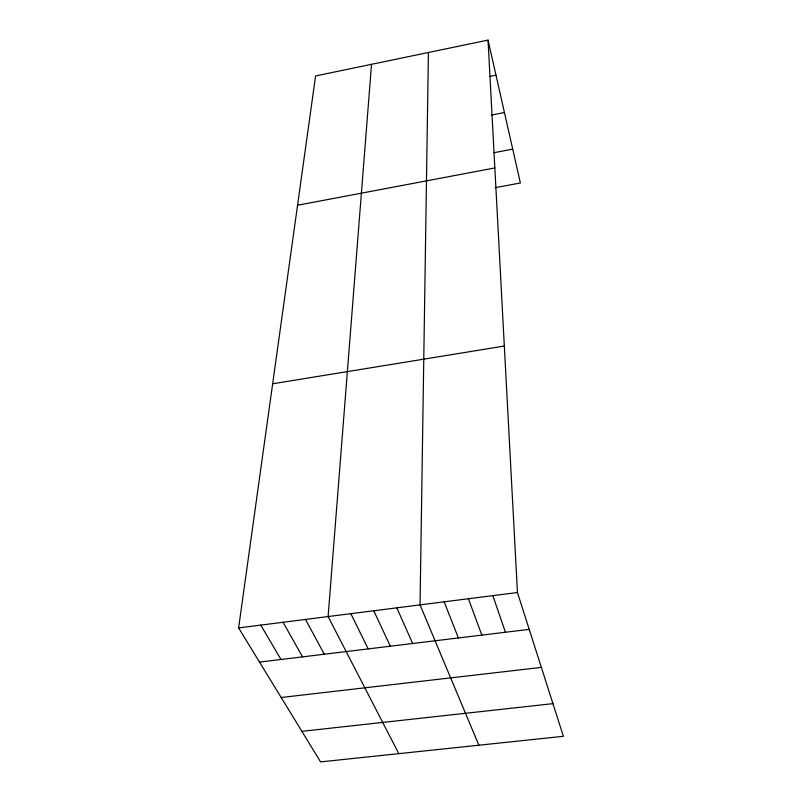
<?xml version="1.0" encoding="UTF-8"?>
<svg xmlns="http://www.w3.org/2000/svg" width="802" height="802" viewBox="0 0 802 802"><rect width="100%" height="100%" fill="white"/><g stroke="black" fill="none" stroke-linecap="round" stroke-linejoin="round"><path stroke-width="1.2" d="M428.418 52.491L420.047 604.888L478.874 745.218M371.526 64.31L328.108 616.558L398.794 753.659M488.037 40.1L517.45 592.528L563.385 736.306L320.569 761.9L238.615 627.916L315.587 75.939L488.037 40.1L520.388 182.986L495.295 187.658M489.862 76.441L495.987 75.198M491.275 115.107L504.428 112.511M494.042 152.691L512.719 149.122M297.552 205.242L494.844 167.949M272.66 383.787L504.328 346.043M238.615 627.916L517.45 592.528M259.517 662.091L529.21 629.359M281.181 697.499L541.37 667.394M301.873 731.344L552.949 703.655M260.77 625.099L280.971 659.485M283.066 622.272L302.565 656.868M305.512 619.425L324.289 654.231M350.855 613.67L368.178 648.898M373.762 610.763L390.333 646.212M396.83 607.836L412.639 643.505M444.138 601.831L458.383 637.951M468.398 598.743L481.832 635.104M492.839 595.645L505.44 632.237"/></g></svg>
